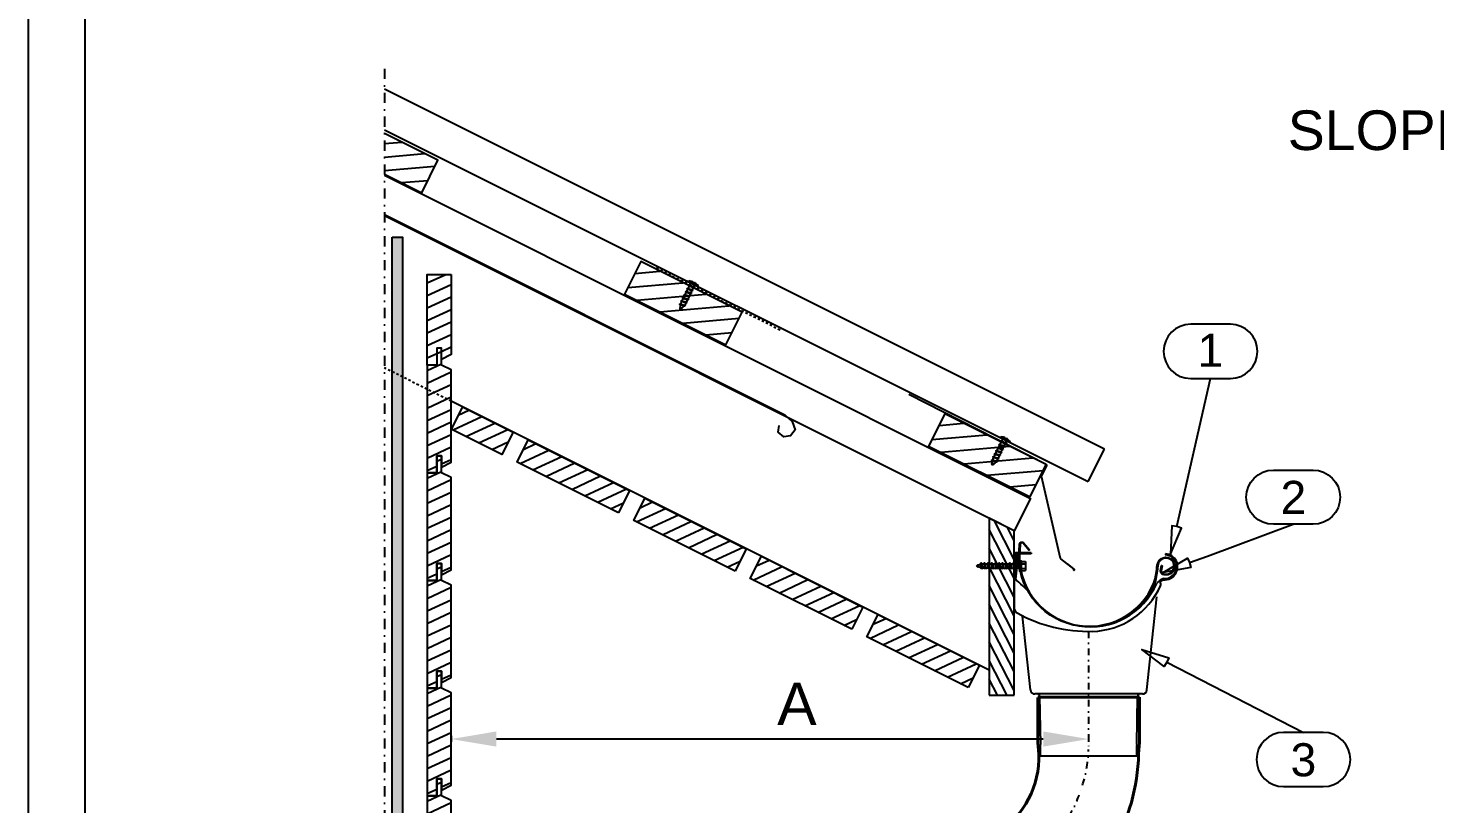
# Model space of a CAD drawing. Extents: x -5366 to 10078, y -29412 to -20292.
# Drawn here: x -2198 to -957, y -23371 to -22687 of the extents above; entities that cross this region are included whole.
import ezdxf
from ezdxf.enums import TextEntityAlignment as Align

# ---------------------------------------------------------------- set-up
doc = ezdxf.new("R2010")
doc.units = 0
for name, pattern in [('KL', [4, 2, -2]), ('PKEL', [5, 2, -1.5, 0, -1.5]), ('PKL', [7, 3, -2, 0, -2])]:
    doc.linetypes.add(name, pattern=pattern)
doc.layers.get('0').update_dxf_attribs({"linetype": 'CONTINUOUS'})
for name, color, linetype in [('025', 1, 'CONTINUOUS'), ('1', 7, 'CONTINUOUS'), ('CLASSIC', 7, 'CONTINUOUS'), ('DET_RAAMIT', 7, 'CONTINUOUS'), ('Gruba', 3, 'CONTINUOUS'), ('KIINNIKE', 1, 'CONTINUOUS'), ('MITAT', 2, 'CONTINUOUS'), ('POIMULEVY', 7, 'CONTINUOUS'), ('RAAMIT', 2, 'CONTINUOUS'), ('RWS', 7, 'CONTINUOUS'), ('SININEN', 7, 'CONTINUOUS')]:
    doc.layers.add(name, color=color, linetype=linetype)
doc.layers.add('DET_RAAMI_ULOIN', color=7, linetype='CONTINUOUS', plot=False)
doc.layers.add('RWS LIMITYKSET YM', color=7, linetype='CONTINUOUS', plot=False)
doc.layers.add('KUVA', color=7, linetype='CONTINUOUS', lineweight=40)
doc.styles.add('arial', font='ARIAL.TTF')
doc.dimstyles.get("Standard").update_dxf_attribs({"dimtxt": 0.18, "dimasz": 0.18, "dimexe": 0.18, "dimexo": 0.0625, "dimgap": 0.09, "dimtad": 0, "dimtih": 1, "dimtoh": 1, "dimdec": 4, "dimzin": 0, "dimdsep": 46, "dimtxsty": 'Standard', "dimcen": 0.09, "dimadec": 0, "dimazin": 0, "dimtfac": 1, "dimtdec": 4, "dimtofl": 0, "dimtmove": 0, "dimatfit": 3, "dimfxl": 0, "dimtolj": 1, "dimtzin": 0, "dimarcsym": 0})
pattern_1 = [(25, (-1000.402, -22153.416), (-4.22618, 9.06308), [])]

# ---------------------------------------------------------------- blocks, each defined once
blk = doc.blocks.new('S43-25')
at = {"layer": 'KIINNIKE', "color": 1}
for p, q in [((-1.9, -5.4), (-1.9, -3.2)), ((1.9, -4.9), (1.9, -2.7))]:
    blk.add_line(p, q, dxfattribs=at)
at = {"layer": 'KIINNIKE'}
for p, q in [((-1.9, -8.5), (-1.9, -6.3)), ((-1.9, -11.5), (-1.9, -9.3)), ((1.9, -8), (1.9, -5.7)), ((1.9, -11), (1.9, -8.8))]:
    blk.add_line(p, q, dxfattribs=at)
at = {"layer": 'KIINNIKE', "color": 1}
for points in [[(-4.5, 1), (4.5, 1), (4.5, 0), (-4.5, 0)], [(2.6, -2.2), (2.1, -2.7), (-2.1, -3.3), (-2.7, -2.9), (-2.1, -2.4), (2.1, -1.8)], [(2.6, -5.2), (2.1, -5.7), (-2.1, -6.3), (-2.7, -6), (-2.1, -5.5), (2.1, -4.9)]]:
    blk.add_lwpolyline(points, close=True, dxfattribs=at)
for points in [[(-1.9, -2.4), (-1.9, -1, 0.414214), (-2.9, 0)], [(1.9, -1.9), (1.9, -1, -0.414214), (2.9, 0)]]:
    blk.add_lwpolyline(points, format="xyb", dxfattribs=at)
at = {"layer": 'KIINNIKE'}
for points in [[(2.6, -8.3), (2.1, -8.8), (-2.1, -9.4), (-2.7, -9), (-2.1, -8.5), (2.1, -7.9)], [(2.6, -11.3), (2.1, -11.8), (-2.1, -12.4), (-2.7, -12.1), (-2.1, -11.6), (2.1, -11)], [(2.6, -14.4), (2.1, -14.9), (-2.1, -15.4), (-2.7, -15.1), (-2.1, -14.6), (2.1, -14)], [(2.6, -17.4), (2.1, -17.9), (-2.1, -18.5), (-2.7, -18.2), (-2.1, -17.7), (2.1, -17.1)], [(2.6, -20.5), (2.1, -21), (-2, -21.5), (-2.6, -21.2), (-2, -20.7), (2.1, -20.1)], [(1.1, -23.7), (0.7, -24.1), (-0.6, -24.3), (-1, -24), (-0.6, -23.7), (0.7, -23.5)]]:
    blk.add_lwpolyline(points, close=True, dxfattribs=at)
for points in [[(-1.9, -9.3), (-1.9, -9.4)], [(-1.9, -14.6), (-1.9, -12.4)], [(1.9, -8.9), (1.9, -8.8)], [(1.9, -11.8), (1.9, -14)], [(-1.9, -17.6), (-1.9, -15.4)], [(-1.9, -18.7), (-1.9, -18.5)], [(0, -25), (-0.4, -24.2)], [(0.4, -24.1), (0, -25)], [(1.9, -14.9), (1.9, -17.1)], [(1.9, -17.9), (1.9, -18.7)]]:
    blk.add_lwpolyline(points, dxfattribs=at)
for points in [[(-1.7, -20.7, -0.048189), (-1.9, -18.7), (-1.9, -18.5)], [(-0.6, -23.7), (-0.9, -23, -0.041911), (-1.5, -21.5)], [(1.6, -21, -0.053388), (0.9, -23), (0.7, -23.5)], [(1.9, -17.9), (1.9, -18.7, -0.035659), (1.8, -20.2, -0.035659)]]:
    blk.add_lwpolyline(points, format="xyb", dxfattribs=at)
at = {"layer": 'RWS', "color": 1}
for points in [[(-0.7, 1), (-0.9, 1.7, 0.08871), (-3.3, 1, 0.082321)], [(3.3, 1, 0.08871), (0.9, 1.7), (0.7, 1)]]:
    blk.add_lwpolyline(points, format="xyb", dxfattribs=at)
blk = doc.blocks.new('*D104')
at = {"layer": 'MITAT', "color": 6, "lineweight": -2}
for p, q in [((-1824.5, -23311.1), (-1824.5, -23316.5)), ((-1302.1, -23314), (-1784.5, -23314)), ((-1262.1, -23311.1), (-1262.1, -23316.5))]:
    blk.add_line(p, q, dxfattribs=at)
at = {"layer": 'MITAT', "color": 6}
for points in [[(-1784.5, -23307.3), (-1784.5, -23320.7), (-1824.5, -23314)], [(-1302.1, -23307.3), (-1302.1, -23320.7), (-1262.1, -23314)]]:
    blk.add_solid(points, dxfattribs=at)
at = {"layer": 'MITAT', "color": 2, "insert": (-1519.4, -23283), "char_height": 37.5, "attachment_point": 5, "rotation": 0, "style": 'arial'}
blk.add_mtext('\\A1;A', dxfattribs=at)
blk = doc.blocks.new('A$C45053BC4')
at = {"layer": 'Gruba'}
for p, q in [((0, 62.6), (0, 67.4)), ((0, 67.4), (0, 20.6)), ((1, 67.4), (1, 47.1)), ((15, 69.4), (2, 69.4)), ((15, 68.4), (2, 68.4)), ((4, 62.6), (4, 68.4)), ((15, 69.4), (15, 68.4)), ((133.5, 68.4), (133.4, 67.4))]:
    blk.add_line(p, q, dxfattribs=at)
for centre, radius, start, end in [((2, 67.4), 2, 90, 180), ((2, 67.4), 1, 90, 180), ((-124.3, 65.7), 127.2, 351.0067, 1.2453), ((67.3, 67.5), 63.5, 184.4513, 336.813), ((132.7, 57), 10.5, 264.1617, 85.8823), ((132.7, 57), 11.5, 265.4032, 85.8823), ((4, 47.1), 3, 180, 233.2002), ((-32.8, -2.1), 58.5, 34.5178, 53.2002), ((67.3, 67.5), 67.5, 271.3213, 336.0825), ((137.3, 31.8), 15.8, 111.0991, 137.3475), ((137.3, 31.8), 14.8, 111.9903, 127.4204), ((126.3, 41.4), 3, 336.0825, 47.2094), ((5, 20.6), 5, 180, 240.9744), ((65.3, 129.3), 129.3, 240.9744, 271.5892)]:
    blk.add_arc(centre, radius, start, end, dxfattribs=at)
blk = doc.blocks.new('A$C48CC0285')
at = {"layer": 'RWS'}
h = blk.add_hatch(dxfattribs=at)
h.set_pattern_fill('VAAKAV', color=1, scale=0.1, angle=25, style=0)
h.set_pattern_definition([(25, (718.972, 939.72), (-4.22618, 9.06308), [])])
h.paths.add_polyline_path([(-48.3, 48.7), (-58.1, 29.1), (-13.4, 6.7), (-3.6, 26.4)])
at = {"layer": '025', "color": 2}
blk.add_lwpolyline([(-48.3, 48.7), (-3.6, 26.4), (-13.4, 6.7), (-58.1, 29.1)], dxfattribs=at)
at = {"layer": 'RWS', "color": 2}
blk.add_line((-48.3, 48.7), (-58.1, 29.1), dxfattribs=at)
blk = doc.blocks.new('S55-38')
at = {"layer": 'KIINNIKE'}
for p, q in [((-20.7, 12.6), (-18.7, 11.6)), ((-22, 8.8), (-20, 7.8)), ((-19.2, 7.4), (-17.1, 6.3)), ((-17.9, 11.2), (-15.9, 10.1))]:
    blk.add_line(p, q, dxfattribs=at)
at = {"layer": 'KIINNIKE', "color": 1}
for p, q in [((-16.3, 6), (-14.3, 4.9)), ((-15.1, 9.8), (-13, 8.7)), ((-13.5, 4.5), (-11.4, 3.5)), ((-12.2, 8.3), (-10.2, 7.3)), ((-10.7, 3.1), (-8.6, 2.1)), ((-9.4, 6.9), (-7.3, 5.9)), ((-7.8, 1.7), (-5.8, 0.7)), ((-6.6, 5.5), (-4.5, 4.5)), ((-5, 0.3), (-2.9, -0.8)), ((-3.7, 4.1), (-1.7, 3)), ((-0.9, 2.7), (0.9, 1.8)), ((6.3, 1.3), (2.7, -5.8)), ((-2.2, -1.1), (-0.9, -1.8))]:
    blk.add_line(p, q, dxfattribs=at)
at = {"layer": 'KIINNIKE'}
for points in [[(-33.6, 16.3), (-34.2, 17.1)], [(-34.2, 17.1), (-33.3, 17.1)], [(-27.5, 15.9), (-27.2, 15.8)], [(-26.4, 15.4), (-24.4, 14.4)], [(-23.6, 14), (-21.5, 13)], [(-28.5, 12), (-29.2, 12.4)], [(-25.6, 10.6), (-27.7, 11.6)], [(-22.8, 9.2), (-24.9, 10.2)], [(-20, 7.8), (-20, 7.8)], [(-18.7, 11.6), (-18.8, 11.6)]]:
    blk.add_lwpolyline(points, dxfattribs=at)
for points in [[(-33.5, 15.5), (-33.7, 16), (-33.2, 17.3), (-32.8, 17.5), (-32.7, 17), (-33.1, 15.7)], [(-31.2, 12.5), (-31.4, 13.3), (-30, 17.4), (-29.4, 17.8), (-29.2, 17), (-30.6, 12.9)], [(-28.3, 11.1), (-28.6, 11.8), (-27.1, 16), (-26.6, 16.4), (-26.4, 15.6), (-27.8, 11.4)], [(-25.5, 9.7), (-25.7, 10.4), (-24.3, 14.6), (-23.7, 15), (-23.5, 14.2), (-24.9, 10)], [(-22.6, 8.3), (-22.9, 9), (-21.5, 13.2), (-20.9, 13.6), (-20.7, 12.8), (-22.1, 8.6)], [(-19.8, 6.9), (-20, 7.6), (-18.6, 11.7), (-18, 12.1), (-17.8, 11.4), (-19.3, 7.2)]]:
    blk.add_lwpolyline(points, close=True, dxfattribs=at)
for points in [[(-31.2, 13.7, -0.053388), (-32.8, 15.3), (-33.1, 15.7)], [(-32.7, 17.1), (-31.9, 17, -0.041911), (-30.2, 16.9)], [(-28.5, 12), (-29.2, 12.4, -0.035659), (-30.5, 13.2, -0.035659)], [(-29.3, 16.7, -0.048189), (-27.5, 15.9), (-27.2, 15.8)]]:
    blk.add_lwpolyline(points, format="xyb", dxfattribs=at)
at = {"layer": 'KIINNIKE', "color": 1}
for points in [[(-17, 5.4), (-17.2, 6.2), (-15.8, 10.3), (-15.2, 10.7), (-15, 9.9), (-16.4, 5.8)], [(-14.1, 4), (-14.4, 4.7), (-12.9, 8.9), (-12.4, 9.3), (-12.2, 8.5), (-13.6, 4.3)], [(-11.3, 2.6), (-11.5, 3.3), (-10.1, 7.5), (-9.5, 7.9), (-9.3, 7.1), (-10.7, 2.9)], [(-8.4, 1.2), (-8.7, 1.9), (-7.3, 6.1), (-6.7, 6.5), (-6.5, 5.7), (-7.9, 1.5)], [(-5.6, -0.2), (-5.8, 0.5), (-4.4, 4.7), (-3.8, 5), (-3.6, 4.3), (-5.1, 0.1)], [(-2.8, -1.6), (-3, -0.9), (-1.6, 3.2), (-1, 3.6), (-0.8, 2.8), (-2.2, -1.3)], [(2.1, 4.2), (3, 3.7), (-1.2, -4.7), (-2.1, -4.2)]]:
    blk.add_lwpolyline(points, close=True, dxfattribs=at)
at = {"layer": 'RWS', "color": 1}
for p, q in [((1.8, 1.3), (5.4, -0.5)), ((2.7, 3.1), (6.3, 1.3)), ((-0.9, -4), (2.7, -5.8)), ((0, -2.3), (3.6, -4))]:
    blk.add_line(p, q, dxfattribs=at)

msp = doc.modelspace()

# ---------------------------------------------------------------- hatches: boundary and pattern name
at = {"layer": 'RAAMIT'}
h = msp.add_hatch(dxfattribs=at)
h.set_pattern_fill('PISTE', color=1, scale=0.04, style=0)
h.set_pattern_definition([(0, (-1000.4024, -22153.416), (2, 2), [0, -4])])
h.paths.add_polyline_path([(-1876.48828, -22871.11092), (-1867.48828, -22871.11092), (-1867.48828, -23871.11092), (-1876.48828, -23871.11092)])
at = {"layer": 'RWS'}
h = msp.add_hatch(dxfattribs=at)
h.set_pattern_fill('ANSI31', color=1, scale=95, angle=320, style=0)
h.set_pattern_definition([(5, (2532.701, -22485.765), (-1.034974, 11.829812), [])])
h.paths.add_polyline_path([(-1883.3462, -22779.71706), (-1883.3462, -22815.49415), (-1850.39756, -22831.96846), (-1836.08673, -22803.34679)])
h = msp.add_hatch(dxfattribs=at)
h.set_pattern_fill('ANSI31', color=1, scale=95, angle=320, style=0)
h.set_pattern_definition([(5, (2801.025, -22619.927), (-1.034974, 11.829812), [])])
h.paths.add_polyline_path([(-1582.07444, -22966.13003), (-1567.7636, -22937.50836), (-1657.20632, -22892.787), (-1671.51716, -22921.40867)])
h = msp.add_hatch(dxfattribs=at)
h.set_pattern_fill('VAAKAV', color=1, scale=0.1, angle=25, style=0)
h.set_pattern_definition(pattern_1)
h.paths.add_polyline_path([(-1824.48828, -22903.99284), (-1824.48828, -22974.74284), (-1832.98828, -22978.99284), (-1832.98828, -22968.99284), (-1836.98828, -22968.99284), (-1836.98828, -22983.99284), (-1845.48828, -22983.99284), (-1845.48828, -22903.99284)])
h = msp.add_hatch(dxfattribs=at)
h.set_pattern_fill('VAAKAV', color=1, scale=0.1, angle=25, style=0)
h.set_pattern_definition(pattern_1)
h.paths.add_polyline_path([(-1832.98828, -22968.99284), (-1836.98828, -22968.99284), (-1836.98828, -22983.99284), (-1845.48828, -22983.99284), (-1845.48828, -23078.99284), (-1836.98828, -23078.99284), (-1836.98828, -23063.99284), (-1832.98828, -23063.99284), (-1832.98828, -23073.99284), (-1824.48828, -23069.74284), (-1824.48828, -22988.24284), (-1832.98828, -22983.99284)])
h = msp.add_hatch(dxfattribs=at)
h.set_pattern_fill('ANSI31', color=1, scale=95, angle=320, style=0)
h.set_pattern_definition([(5, (3069.348, -22754.088), (-1.034974, 11.829812), [])])
h.paths.add_polyline_path([(-1313.75131, -23100.29159), (-1299.44048, -23071.66992), (-1388.8832, -23026.94856), (-1403.19403, -23055.57023)])
h = msp.add_hatch(dxfattribs=at)
h.set_pattern_fill('VAAKAV', color=1, scale=0.1, angle=25, style=0)
h.set_pattern_definition([(25, (-944.432, -22181.318), (-4.22618, 9.06308), [])])
h.paths.add_polyline_path([(-1676.81966, -23114.33045), (-1766.26238, -23069.60909), (-1756.42368, -23049.93169), (-1666.98096, -23094.65305)])
h = msp.add_hatch(dxfattribs=at)
h.set_pattern_fill('VAAKAV', color=1, scale=0.1, angle=25, style=0)
h.set_pattern_definition([(25, (-1000.402, -22248.416), (-4.22618, 9.06308), [])])
h.paths.add_polyline_path([(-1832.98828, -23063.99284), (-1836.98828, -23063.99284), (-1836.98828, -23078.99284), (-1845.48828, -23078.99284), (-1845.48828, -23173.99284), (-1836.98828, -23173.99284), (-1836.98828, -23158.99284), (-1832.98828, -23158.99284), (-1832.98828, -23168.99284), (-1824.48828, -23164.74284), (-1824.48828, -23083.24284), (-1832.98828, -23078.99284)])
h = msp.add_hatch(dxfattribs=at)
h.set_pattern_fill('VAAKAV', color=1, scale=0.1, angle=25, style=0)
h.set_pattern_definition([(25, (-841.572, -22232.748), (-4.22618, 9.06308), [])])
h.paths.add_polyline_path([(-1573.96053, -23165.76001), (-1663.40325, -23121.03865), (-1653.56455, -23101.36125), (-1564.12183, -23146.08261)])
h = msp.add_hatch(dxfattribs=at)
h.set_pattern_fill('VAAKAV', color=1, scale=0.1, angle=25, style=0)
h.set_pattern_definition([(25, (-738.713, -22284.178), (-4.22618, 9.06308), [])])
h.paths.add_polyline_path([(-1471.1014, -23217.18958), (-1560.54412, -23172.46822), (-1550.70542, -23152.79082), (-1461.2627, -23197.51218)])
h = msp.add_hatch(dxfattribs=at)
h.set_pattern_fill('VAAKAV', color=1, scale=0.1, angle=25, style=0)
h.set_pattern_definition([(25, (-1000.402, -22343.416), (-4.22618, 9.06308), [])])
h.paths.add_polyline_path([(-1832.98828, -23158.99284), (-1836.98828, -23158.99284), (-1836.98828, -23173.99284), (-1845.48828, -23173.99284), (-1845.48828, -23268.99284), (-1836.98828, -23268.99284), (-1836.98828, -23253.99284), (-1832.98828, -23253.99284), (-1832.98828, -23263.99284), (-1824.48828, -23259.74284), (-1824.48828, -23178.24284), (-1832.98828, -23173.99284)])
h = msp.add_hatch(dxfattribs=at)
h.set_pattern_fill('VAAKAV', color=1, scale=0.1, angle=25, style=0)
h.set_pattern_definition([(25, (-635.854, -22335.607), (-4.22618, 9.06308), [])])
h.paths.add_polyline_path([(-1368.24228, -23268.61914), (-1457.68499, -23223.89778), (-1447.8463, -23204.22038), (-1358.40358, -23248.94174)])
h = msp.add_hatch(dxfattribs=at)
h.set_pattern_fill('VAAKAV', color=1, scale=0.1, angle=25, style=0)
h.set_pattern_definition([(25, (-1000.402, -22438.416), (-4.22618, 9.06308), [])])
h.paths.add_polyline_path([(-1832.98828, -23253.99284), (-1836.98828, -23253.99284), (-1836.98828, -23268.99284), (-1845.48828, -23268.99284), (-1845.48828, -23363.99284), (-1836.98828, -23363.99284), (-1836.98828, -23348.99284), (-1832.98828, -23348.99284), (-1832.98828, -23358.99284), (-1824.48828, -23354.74284), (-1824.48828, -23273.24284), (-1832.98828, -23268.99284)])
h = msp.add_hatch(dxfattribs=at)
h.set_pattern_fill('VAAKAV', color=1, scale=0.1, angle=25, style=0)
h.set_pattern_definition([(25, (-1000.402, -22533.416), (-4.22618, 9.06308), [])])
h.paths.add_polyline_path([(-1832.98828, -23348.99284), (-1836.98828, -23348.99284), (-1836.98828, -23363.99284), (-1845.48828, -23363.99284), (-1845.48828, -23458.99284), (-1836.98828, -23458.99284), (-1836.98828, -23443.99284), (-1832.98828, -23443.99284), (-1832.98828, -23453.99284), (-1824.48828, -23449.74284), (-1824.48828, -23368.24284), (-1832.98828, -23363.99284)])

# ---------------------------------------------------------------- linework, layer by layer
at = {"color": 3}
msp.add_lwpolyline([(-1281.13682, -23159.50065), (-1275.54637, -23163.71336, -0.3070790787), (-1275.46988, -23164.26936, 1.9670986918), (-1274.69929, -23164.02657), (-1286.51302, -23155.12429, -0.10291126), (-1286.72962, -23154.77932), (-1303.50013, -23082.13828, -0.1361524896), (-1303.39359, -23081.6143), (-1299.01025, -23073.01152, 0.4142135624), (-1299.44727, -23071.66652), (-1420.62415, -23009.92382)], format="xyb", dxfattribs=at)
at = {"layer": '025', "color": 1, "linetype": 'PKL', "ltscale": 3}
msp.add_line((-1883.3462, -22722.62964), (-1883.3462, -24117.49957), dxfattribs=at)
at = {"layer": '025', "color": 2}
for points in [[(-1676.81966, -23114.33045), (-1766.26238, -23069.60909), (-1756.42368, -23049.93169), (-1666.98096, -23094.65305)], [(-1573.96053, -23165.76001), (-1663.40325, -23121.03865), (-1653.56455, -23101.36125), (-1564.12183, -23146.08261)], [(-1471.1014, -23217.18958), (-1560.54412, -23172.46822), (-1550.70542, -23152.79082), (-1461.2627, -23197.51218)], [(-1368.24228, -23268.61914), (-1457.68499, -23223.89778), (-1447.8463, -23204.22038), (-1358.40358, -23248.94174)]]:
    msp.add_lwpolyline(points, close=True, dxfattribs=at)
at = {"layer": '1', "color": 7, "linetype": 'Continuous'}
for p, q in [((-1210.70242, -23270.67305), (-1201.91901, -23188.65669)), ((-1313.46793, -23270.67305), (-1320.4477, -23205.49847))]:
    msp.add_line(p, q, dxfattribs=at)
at = {"layer": '1'}
for p, q in [((-1307.33341, -23274.24711), (-1309.49068, -23274.24711)), ((-1216.83594, -23274.24711), (-1307.33341, -23274.24711)), ((-1214.67967, -23274.24711), (-1216.83594, -23274.24711))]:
    msp.add_line(p, q, dxfattribs=at)
at = {"layer": '1', "color": 7, "linetype": 'Continuous'}
for centre, radius, start, end in [((-1309.49068, -23270.24711), 4, 186.11270137, 270.00000268), ((-1307.33341, -23276.24711), 2, 45.92807661, 89.99999984), ((-1216.836, -23276.2471), 1.99999, 89.99826935, 134.50443142), ((-1214.67967, -23270.24711), 4, 270.00000268, 353.88730399)]:
    msp.add_arc(centre, radius, start, end, dxfattribs=at)
at = {"layer": 'CLASSIC', "color": 1}
for p, q in [((-1327.69876, -23172.20381), (-1349.69876, -23129.02638)), ((-1327.69876, -23155.68364), (-1345.08321, -23121.56473)), ((-1327.69876, -23139.16347), (-1333.71418, -23127.35754)), ((-1327.69876, -23188.72398), (-1349.69876, -23145.54655)), ((-1327.69876, -23205.24415), (-1349.69876, -23162.06672)), ((-1327.69876, -23221.76432), (-1349.69876, -23178.58689)), ((-1327.69876, -23238.28449), (-1349.69876, -23195.10706)), ((-1327.85764, -23254.49283), (-1349.69876, -23211.62723)), ((-1327.73034, -23271.26285), (-1349.69876, -23228.1474)), ((-1334.00392, -23275.47041), (-1349.69876, -23244.66757)), ((-1342.44576, -23275.42255), (-1349.69876, -23261.18774))]:
    msp.add_line(p, q, dxfattribs=at)
msp.add_lwpolyline([(-1193.02324, -23246.27791), (-1195.34293, -23249.96378), (-1215.24788, -23234.86371), (-1191.37882, -23242.24524), (-1193.02324, -23246.27791), (-1072.54373, -23308.15414), (-1090.03279, -23308.15414, 1), (-1090.03279, -23355.99917), (-1055.05467, -23355.99917, 1), (-1055.05467, -23308.15414), (-1072.54373, -23308.15414)], format="xyb", dxfattribs=at)
at = {"layer": 'DET_RAAMI_ULOIN', "color": 2}
msp.add_lwpolyline([(-2197.64544, -24852.3081), (-217.64544, -24852.3081), (-217.64544, -22002.3081), (-2197.64544, -22002.3081)], close=True, dxfattribs=at)
at = {"layer": 'DET_RAAMIT', "color": 2}
for p, q in [((-1327.69876, -23130.42255), (-1349.69876, -23119.21299)), ((-1349.69876, -23119.21299), (-1349.69876, -23275.42255)), ((-1327.69876, -23275.42255), (-1327.69876, -23130.42255)), ((-1349.69876, -23275.42255), (-1327.69876, -23275.42255))]:
    msp.add_line(p, q, dxfattribs=at)
msp.add_lwpolyline([(-2147.64544, -24802.3081), (-267.64544, -24802.3081), (-267.64544, -22052.3081), (-2147.64544, -22052.3081)], close=True, dxfattribs=at)
at = {"layer": 'KUVA'}
for p, q in [((-1217.0344, -23277.19905), (-1306.7844, -23277.19905)), ((-1306.7844, -23317.20875), (-1306.7844, -23277.20875)), ((-1217.0344, -23317.19905), (-1217.0344, -23277.19905)), ((-1306.7844, -23317.20875), (-1305.92634, -23327.20875)), ((-1217.0344, -23317.19905), (-1217.97882, -23327.19905))]:
    msp.add_line(p, q, dxfattribs=at)
for centre, radius, start, end in [((-1385.7844, -23329.79713), 79.9, 302.86955707, 1.85643076), ((-1389.5344, -23323.30194), 171.6, 301.33567908, 358.6963931)]:
    msp.add_arc(centre, radius, start, end, dxfattribs=at)
at = {"layer": 'POIMULEVY', "color": 1, "linetype": 'Continuous'}
msp.add_lwpolyline([(-1184.2445, -23126.58366), (-1188.5619, -23125.99174), (-1189.78606, -23150.96173), (-1180.09548, -23127.9163), (-1184.2445, -23126.58366), (-1154.53568, -22995.89051), (-1137.0357, -22995.89051, 1), (-1137.0357, -22948.0156), (-1172.03567, -22948.0156, 1), (-1172.03567, -22995.89051), (-1154.53568, -22995.89051)], format="xyb", dxfattribs=at)
at = {"layer": 'POIMULEVY', "color": 1}
msp.add_lwpolyline([(-1172.96244, -23158.35658), (-1171.81214, -23162.5598), (-1196.40884, -23167.03221), (-1174.82515, -23154.41696), (-1172.96244, -23158.35658), (-1157.33151, -23152.57282), (-1081.58606, -23124.5455), (-1099.08606, -23124.5455, -1), (-1099.08606, -23076.67055), (-1064.08606, -23076.67055, -1), (-1064.08606, -23124.5455), (-1081.58606, -23124.5455)], format="xyb", dxfattribs=at)
at = {"layer": 'RAAMIT'}
msp.add_lwpolyline([(-1876.48828, -22871.11092), (-1867.48828, -22871.11092), (-1867.48828, -23871.11092), (-1876.48828, -23871.11092)], close=True, dxfattribs=at)
at = {"layer": 'RWS', "color": 1, "linetype": 'KL'}
msp.add_line((-1534.3214, -22953.14405), (-1643.97532, -22898.31709), dxfattribs=at)
at = {"layer": 'RWS', "color": 2, "linetype": 'KL'}
msp.add_line((-1824.48828, -23015.98231), (-1883.3462, -22986.55335), dxfattribs=at)
at = {"layer": 'RWS', "color": 5}
msp.add_line((-1349.69876, -23253.37707), (-1824.48828, -23015.98231), dxfattribs=at)
at = {"layer": 'RWS', "color": 3}
msp.add_lwpolyline([(-1883.3462, -22815.49415), (-1850.39756, -22831.96846), (-1836.08673, -22803.34679), (-1883.3462, -22779.71706)], dxfattribs=at)
at = {"layer": 'RWS', "color": 5}
msp.add_lwpolyline([(-1883.3462, -22816.61218), (-1313.3041, -23101.63323), (-1327.61493, -23130.2549), (-1883.3462, -22852.38927)], dxfattribs=at)
at = {"layer": 'RWS', "color": 2}
msp.add_lwpolyline([(-1883.3462, -22851.27398), (-1530.21647, -23027.83884), (-1523.64332, -23033.89726), (-1520.98337, -23041.13562), (-1525.19147, -23046.60004), (-1531.09903, -23047.33737), (-1536.04759, -23043.20047), (-1534.94112, -23037.29225)], dxfattribs=at)
at = {"layer": 'RWS', "color": 3}
for points in [[(-1582.07444, -22966.13003), (-1567.7636, -22937.50836), (-1657.20632, -22892.787), (-1671.51716, -22921.40867)], [(-1313.75131, -23100.29159), (-1299.44048, -23071.66992), (-1388.8832, -23026.94856), (-1403.19403, -23055.57023)]]:
    msp.add_lwpolyline(points, close=True, dxfattribs=at)
at = {"layer": 'RWS', "color": 2}
for points in [[(-1824.48828, -22903.99284), (-1824.48828, -22974.74284), (-1832.98828, -22978.99284), (-1832.98828, -22968.99284), (-1836.98828, -22968.99284), (-1836.98828, -22983.99284), (-1845.48828, -22983.99284), (-1845.48828, -22903.99284)], [(-1832.98828, -22968.99284), (-1836.98828, -22968.99284), (-1836.98828, -22983.99284), (-1845.48828, -22983.99284), (-1845.48828, -23078.99284), (-1836.98828, -23078.99284), (-1836.98828, -23063.99284), (-1832.98828, -23063.99284), (-1832.98828, -23073.99284), (-1824.48828, -23069.74284), (-1824.48828, -22988.24284), (-1832.98828, -22983.99284)], [(-1832.98828, -23063.99284), (-1836.98828, -23063.99284), (-1836.98828, -23078.99284), (-1845.48828, -23078.99284), (-1845.48828, -23173.99284), (-1836.98828, -23173.99284), (-1836.98828, -23158.99284), (-1832.98828, -23158.99284), (-1832.98828, -23168.99284), (-1824.48828, -23164.74284), (-1824.48828, -23083.24284), (-1832.98828, -23078.99284)], [(-1832.98828, -23158.99284), (-1836.98828, -23158.99284), (-1836.98828, -23173.99284), (-1845.48828, -23173.99284), (-1845.48828, -23268.99284), (-1836.98828, -23268.99284), (-1836.98828, -23253.99284), (-1832.98828, -23253.99284), (-1832.98828, -23263.99284), (-1824.48828, -23259.74284), (-1824.48828, -23178.24284), (-1832.98828, -23173.99284)], [(-1832.98828, -23253.99284), (-1836.98828, -23253.99284), (-1836.98828, -23268.99284), (-1845.48828, -23268.99284), (-1845.48828, -23363.99284), (-1836.98828, -23363.99284), (-1836.98828, -23348.99284), (-1832.98828, -23348.99284), (-1832.98828, -23358.99284), (-1824.48828, -23354.74284), (-1824.48828, -23273.24284), (-1832.98828, -23268.99284)], [(-1832.98828, -23348.99284), (-1836.98828, -23348.99284), (-1836.98828, -23363.99284), (-1845.48828, -23363.99284), (-1845.48828, -23458.99284), (-1836.98828, -23458.99284), (-1836.98828, -23443.99284), (-1832.98828, -23443.99284), (-1832.98828, -23453.99284), (-1824.48828, -23449.74284), (-1824.48828, -23368.24284), (-1832.98828, -23363.99284)]]:
    msp.add_lwpolyline(points, close=True, dxfattribs=at)
at = {"layer": 'RWS', "color": 3, "ltscale": 20}
msp.add_lwpolyline([(-1204.39005, -23176.0995, 0.0482215874), (-1201.78142, -23162.31183, 0.0074854157), (-1201.52655, -23160.48522, -2.9242407541), (-1196.65357, -23168.70116, -0.3481491707), (-1198.51889, -23165.47551), (-1197.86339, -23161.01009), (-1197.26975, -23161.09724), (-1197.92525, -23165.56266, 0.3481491707), (-1196.43299, -23168.14317, 2.9242407541), (-1200.93113, -23160.55923, -0.0074854157), (-1201.18848, -23162.40363, -0.0546525379), (-1203.67246, -23175.9242, -0.8597670786), (-1323.44912, -23147.97914), (-1322.97749, -23141.9977, -0.6681786379), (-1319.46267, -23140.85625), (-1314.26798, -23146.94026), (-1314.72429, -23147.32986), (-1319.91897, -23141.24585, 0.6681786379), (-1322.37934, -23142.04487), (-1322.85098, -23148.0263, 0.8567449409)], format="xyb", close=True, dxfattribs=at)
at = {"layer": 'RWS', "linetype": 'PKEL', "ltscale": 3}
msp.add_lwpolyline([(-1262.08457, -23219.00165), (-1262.08477, -23323.26672, -0.2461655641), (-1321.22116, -23425.28168), (-1697.35126, -23654.74119, 0.2240776851), (-1737.04489, -23746.90969), (-1736.88571, -24117.49957)], format="xyb", dxfattribs=at)
at = {"layer": 'RWS LIMITYKSET YM', "color": 7, "linetype": 'Continuous'}
for p, q in [((-1305.33446, -23276.18233), (-1304.59568, -23318.9233)), ((-1219.57466, -23318.92329), (-1218.8357, -23276.21251)), ((-1304.58516, -23329.24711), (-1304.58516, -23319.5711)), ((-1219.58516, -23329.24711), (-1304.58516, -23329.24711)), ((-1219.58516, -23329.24711), (-1219.58516, -23319.57109))]:
    msp.add_line(p, q, dxfattribs=at)
for centre, radius, start, end in [((-1307.33341, -23276.24711), 2, 1.85614489, 45.92807706), ((-1216.836, -23276.24711), 2, 134.50439427, 179.00880681), ((-1324.58519, -23319.5711), 20, 0.00000268, 1.85614634), ((-1199.58516, -23319.57109), 20, 178.14385902, 180.00000268)]:
    msp.add_arc(centre, radius, start, end, dxfattribs=at)
at = {"layer": 'SININEN', "color": 2}
for p, q in [((-1248.00985, -23058.24882), (-1883.3462, -22740.58065)), ((-1883.3462, -22776.35773), (-1262.32069, -23086.87049)), ((-1262.32069, -23086.87049), (-1248.00985, -23058.24882))]:
    msp.add_line(p, q, dxfattribs=at)

# ---------------------------------------------------------------- block references
at = {"layer": 'POIMULEVY', "color": 1, "rotation": 26.56551000038471}
msp.add_blockref('S55-38', (-1322.69852, -23161.34047), dxfattribs=at)
at = {"layer": 'RWS', "color": 1, "rotation": 333.4700829172713}
for p in [(-1611.12197, -22912.42169), (-1335.96564, -23049.99985)]:
    msp.add_blockref('S43-25', p, dxfattribs=at)
at = {"layer": 'RWS'}
for name, p in [('A$C48CC0285', (-1766.26238, -23069.60909)), ('A$C45053BC4', (-1327.69876, -23218.99803))]:
    msp.add_blockref(name, p, dxfattribs=at)

# ---------------------------------------------------------------- texts
at = {"layer": 'CLASSIC', "color": 2, "style": 'arial'}
for s, p in [('1', (-1154.70137, -22970.95952)), ('3', (-1072.57402, -23332.28348))]:
    msp.add_text(s, height=29.16665, dxfattribs=at).set_placement(p, align=Align.MIDDLE)
at = {"layer": 'POIMULEVY', "color": 2, "style": 'arial'}
msp.add_text('SLOPING DOWNPIPES', height=35, dxfattribs=at).set_placement((-1086.37844, -22794.33306))
msp.add_text('2', height=29.16667, dxfattribs=at).set_placement((-1081.44069, -23100.57228), align=Align.MIDDLE)

# ---------------------------------------------------------------- dimensions: what is measured, and where the dimension line sits
at = {"layer": 'MITAT', "color": 5}
dim = msp.add_linear_dim(base=(-1824.48828, -23313.99284), p1=(-1262.08473, -23306.06435), p2=(-1824.48828, -23306.0644), angle=180.00000466, text='A', dimstyle='Standard', override={"dimscale": 2.5, "dimtxt": 15, "dimasz": 16, "dimexe": 1, "dimexo": 2, "dimgap": 0.5, "dimjust": 0, "dimtih": 0, "dimtoh": 0, "dimdec": 0, "dimzin": 8, "dimtxsty": 'arial', "dimdle": 1, "dimclrd": 6, "dimclre": 6, "dimclrt": 2, "dimtp": 0.5, "dimtm": 0.5, "dimtfac": 0.01875, "dimtix": 1, "dimtofl": 1, "dimtmove": 2, "dimtvp": 1}, dxfattribs=at)
dim.commit()
dim.dimension.update_dxf_attribs({"geometry": '*D104', "text_midpoint": (-1519.40293, -23283.03483), "dimtype": 161})

doc.saveas('drawing.dxf')
